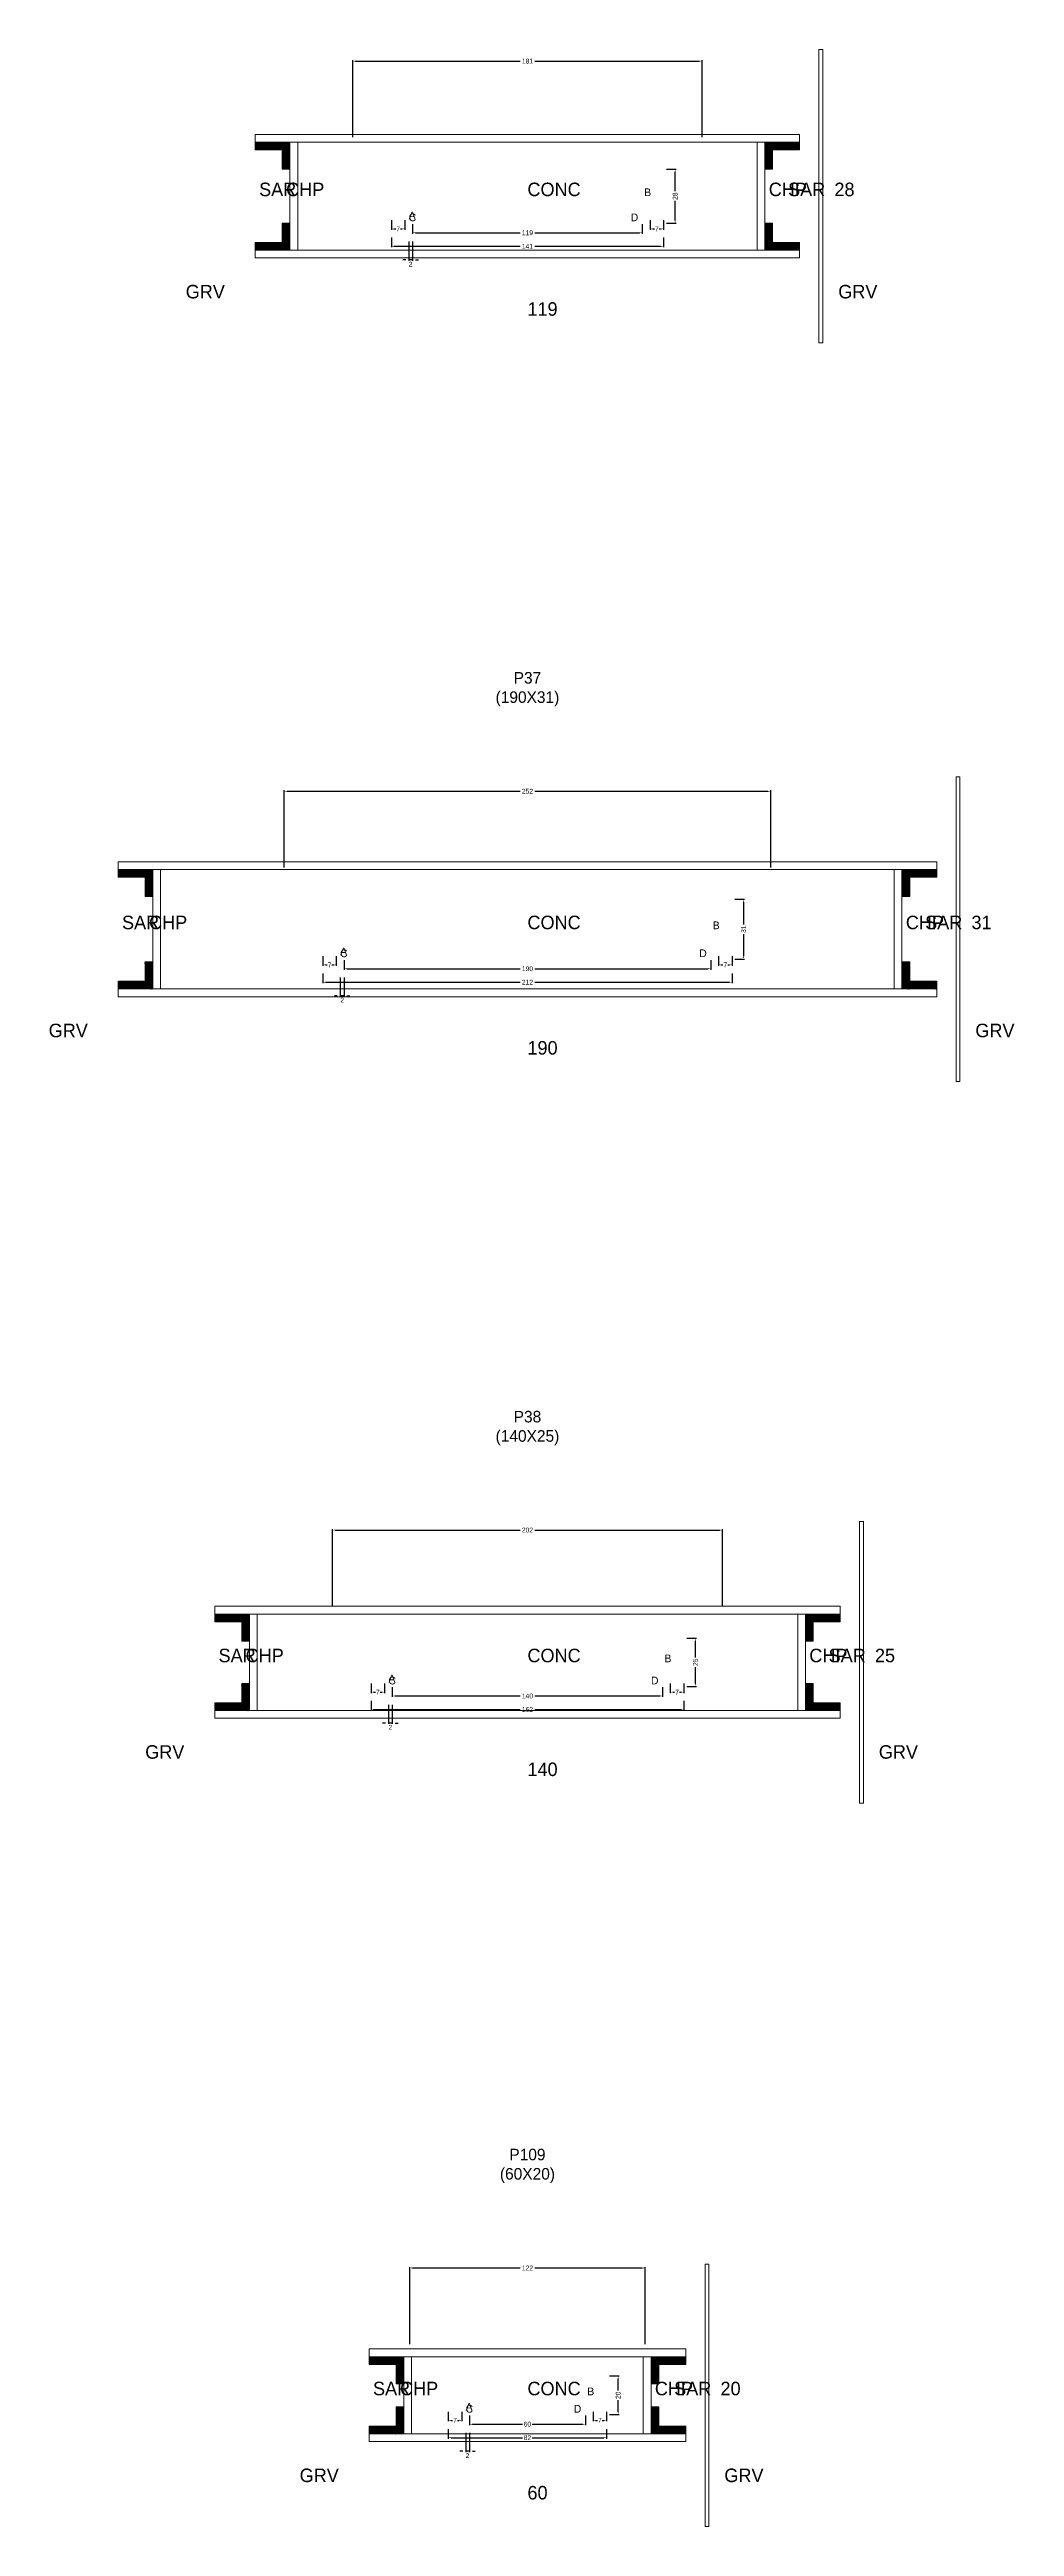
# Model space of a CAD drawing. Header units: centimetres. Extents: x -10500 to 4299, y -38766 to 295.
# Drawn here: x -248 to 252, y -14368 to -13084 of the extents above; entities that cross this region are included whole.
import ezdxf

# ---------------------------------------------------------------- set-up
doc = ezdxf.new("R2010")
doc.units = ezdxf.units.CM
for name, color, linetype in [('COTA', 241, 'Continuous'), ('Hachura', 251, 'Continuous'), ('NOMENCLATURA', 7, 'Continuous'), ('SARRAFO', 251, 'Continuous'), ('Texto Seção', 7, 'Continuous')]:
    doc.layers.add(name, color=color, linetype=linetype)
doc.dimstyles.new('cotax2', dxfattribs={"dimtxt": 2.5, "dimasz": 1.5, "dimexe": 0.5, "dimexo": 0.5, "dimgap": 0.5, "dimtad": 1, "dimcen": 2.5, "dimazin": 3, "dimtfac": 1, "dimtmove": 0, "dimatfit": 3})

# ---------------------------------------------------------------- blocks, each defined once
blk = doc.blocks.new('_CLOSEDFILLED')
at = {"color": 0, "linetype": 'BYBLOCK'}
blk.add_solid([(-1, 0.16), (0, 0), (-1, -0.16)], dxfattribs=at)
blk = doc.blocks.new('*D988')
for p, q in [((-70.5, -13181.5), (-70.5, -13186.5)), ((-69, -13186), (-3.75, -13186)), ((3.75, -13186), (69, -13186)), ((70.5, -13181.5), (70.5, -13186.5))]:
    blk.add_line(p, q)
at = {"layer": 'Defpoints'}
for p in [(-70.5, -13181), (-70.5, -13186), (70.5, -13181)]:
    blk.add_point(p, dxfattribs=at)
at = {"layer": 'COTA', "xscale": 1.5, "yscale": 1.5, "rotation": 180}
blk.add_blockref('_CLOSEDFILLED', (-70.5, -13186), dxfattribs=at)
at = {"layer": 'COTA', "xscale": 1.5, "yscale": 1.5}
blk.add_blockref('_CLOSEDFILLED', (70.5, -13186), dxfattribs=at)
at = {"layer": 'COTA', "insert": (0, -13186), "char_height": 2.5, "attachment_point": 5}
blk.add_mtext('141', dxfattribs=at)
blk = doc.blocks.new('*D989')
for p, q in [((-59.5, -13174.5), (-59.5, -13179.5)), ((-58, -13179), (-3.75, -13179)), ((3.75, -13179), (58, -13179)), ((59.5, -13174.5), (59.5, -13179.5))]:
    blk.add_line(p, q)
at = {"layer": 'Defpoints'}
for p in [(-59.5, -13174), (-59.5, -13179), (59.5, -13174)]:
    blk.add_point(p, dxfattribs=at)
at = {"layer": 'COTA', "xscale": 1.5, "yscale": 1.5, "rotation": 180}
blk.add_blockref('_CLOSEDFILLED', (-59.5, -13179), dxfattribs=at)
at = {"layer": 'COTA', "xscale": 1.5, "yscale": 1.5}
blk.add_blockref('_CLOSEDFILLED', (59.5, -13179), dxfattribs=at)
at = {"layer": 'COTA', "insert": (0, -13179), "char_height": 2.5, "attachment_point": 5}
blk.add_mtext('119', dxfattribs=at)
blk = doc.blocks.new('*D990')
for p, q in [((72, -13146), (77, -13146)), ((76.5, -13157.5), (76.5, -13147.5)), ((76.5, -13172.5), (76.5, -13162.5)), ((72, -13174), (77, -13174))]:
    blk.add_line(p, q)
at = {"layer": 'Defpoints'}
for p in [(71.5, -13146), (71.5, -13174), (76.5, -13174)]:
    blk.add_point(p, dxfattribs=at)
at = {"layer": 'COTA', "xscale": 1.5, "yscale": 1.5}
for p, rotation in [((76.5, -13146), 90), ((76.5, -13174), 270)]:
    blk.add_blockref('_CLOSEDFILLED', p, dxfattribs=dict(at, rotation=rotation))
at = {"layer": 'COTA', "insert": (76.5, -13160), "char_height": 2.5, "attachment_point": 5, "rotation": 90}
blk.add_mtext('28', dxfattribs=at)
blk = doc.blocks.new('*D991')
for p, q in [((-70.5, -13172.5), (-70.5, -13177.5)), ((-63.5, -13172.5), (-63.5, -13177.5)), ((-69, -13177), (-68.25, -13177)), ((-65.75, -13177), (-65, -13177))]:
    blk.add_line(p, q)
at = {"layer": 'Defpoints'}
for p in [(-70.5, -13172), (-63.5, -13172), (-70.5, -13177)]:
    blk.add_point(p, dxfattribs=at)
at = {"layer": 'COTA', "xscale": 1.5, "yscale": 1.5, "rotation": 180}
blk.add_blockref('_CLOSEDFILLED', (-70.5, -13177), dxfattribs=at)
at = {"layer": 'COTA', "xscale": 1.5, "yscale": 1.5}
blk.add_blockref('_CLOSEDFILLED', (-63.5, -13177), dxfattribs=at)
at = {"layer": 'COTA', "insert": (-67, -13177), "char_height": 2.5, "attachment_point": 5}
blk.add_mtext('7', dxfattribs=at)
blk = doc.blocks.new('*D992')
for p, q in [((63.5, -13172.5), (63.5, -13177.5)), ((70.5, -13172.5), (70.5, -13177.5)), ((65, -13177), (65.75, -13177)), ((68.25, -13177), (69, -13177))]:
    blk.add_line(p, q)
at = {"layer": 'Defpoints'}
for p in [(63.5, -13172), (70.5, -13172), (63.5, -13177)]:
    blk.add_point(p, dxfattribs=at)
at = {"layer": 'COTA', "xscale": 1.5, "yscale": 1.5, "rotation": 180}
blk.add_blockref('_CLOSEDFILLED', (63.5, -13177), dxfattribs=at)
at = {"layer": 'COTA', "xscale": 1.5, "yscale": 1.5}
blk.add_blockref('_CLOSEDFILLED', (70.5, -13177), dxfattribs=at)
at = {"layer": 'COTA', "insert": (67, -13177), "char_height": 2.5, "attachment_point": 5}
blk.add_mtext('7', dxfattribs=at)
blk = doc.blocks.new('*D993')
for p, q in [((-90.5, -13129.5), (-90.5, -13089.5)), ((-89, -13090), (-3.75, -13090)), ((3.75, -13090), (89, -13090)), ((90.5, -13129.5), (90.5, -13089.5))]:
    blk.add_line(p, q)
at = {"layer": 'Defpoints'}
for p in [(-90.5, -13090), (-90.5, -13130), (90.5, -13130)]:
    blk.add_point(p, dxfattribs=at)
at = {"layer": 'COTA', "xscale": 1.5, "yscale": 1.5, "rotation": 180}
blk.add_blockref('_CLOSEDFILLED', (-90.5, -13090), dxfattribs=at)
at = {"layer": 'COTA', "xscale": 1.5, "yscale": 1.5}
blk.add_blockref('_CLOSEDFILLED', (90.5, -13090), dxfattribs=at)
at = {"layer": 'COTA', "insert": (0, -13090), "char_height": 2.5, "attachment_point": 5}
blk.add_mtext('181', dxfattribs=at)
blk = doc.blocks.new('*D1014')
for p, q in [((-106, -13563), (-106, -13568)), ((-104.5, -13567.5), (-3.75, -13567.5)), ((3.75, -13567.5), (104.5, -13567.5)), ((106, -13563), (106, -13568))]:
    blk.add_line(p, q)
at = {"layer": 'Defpoints'}
for p in [(-106, -13562.5), (-106, -13567.5), (106, -13562.5)]:
    blk.add_point(p, dxfattribs=at)
at = {"layer": 'COTA', "xscale": 1.5, "yscale": 1.5, "rotation": 180}
blk.add_blockref('_CLOSEDFILLED', (-106, -13567.5), dxfattribs=at)
at = {"layer": 'COTA', "xscale": 1.5, "yscale": 1.5}
blk.add_blockref('_CLOSEDFILLED', (106, -13567.5), dxfattribs=at)
at = {"layer": 'COTA', "insert": (0, -13567.5), "char_height": 2.5, "attachment_point": 5}
blk.add_mtext('212', dxfattribs=at)
blk = doc.blocks.new('*D1015')
for p, q in [((-95, -13556), (-95, -13561)), ((95, -13556), (95, -13561)), ((-93.5, -13560.5), (-3.75, -13560.5)), ((3.75, -13560.5), (93.5, -13560.5))]:
    blk.add_line(p, q)
at = {"layer": 'Defpoints'}
for p in [(-95, -13555.5), (95, -13555.5), (-95, -13560.5)]:
    blk.add_point(p, dxfattribs=at)
at = {"layer": 'COTA', "xscale": 1.5, "yscale": 1.5, "rotation": 180}
blk.add_blockref('_CLOSEDFILLED', (-95, -13560.5), dxfattribs=at)
at = {"layer": 'COTA', "xscale": 1.5, "yscale": 1.5}
blk.add_blockref('_CLOSEDFILLED', (95, -13560.5), dxfattribs=at)
at = {"layer": 'COTA', "insert": (0, -13560.5), "char_height": 2.5, "attachment_point": 5}
blk.add_mtext('190', dxfattribs=at)
blk = doc.blocks.new('*D1016')
for p, q in [((107.5, -13524.5), (112.5, -13524.5)), ((112, -13537.5), (112, -13526)), ((112, -13554), (112, -13542.5)), ((107.5, -13555.5), (112.5, -13555.5))]:
    blk.add_line(p, q)
at = {"layer": 'Defpoints'}
for p in [(107, -13524.5), (107, -13555.5), (112, -13555.5)]:
    blk.add_point(p, dxfattribs=at)
at = {"layer": 'COTA', "xscale": 1.5, "yscale": 1.5}
for p, rotation in [((112, -13524.5), 90), ((112, -13555.5), 270)]:
    blk.add_blockref('_CLOSEDFILLED', p, dxfattribs=dict(at, rotation=rotation))
at = {"layer": 'COTA', "insert": (112, -13540), "char_height": 2.5, "attachment_point": 5, "rotation": 90}
blk.add_mtext('31', dxfattribs=at)
blk = doc.blocks.new('*D1017')
for p, q in [((-106, -13554), (-106, -13559)), ((-104.5, -13558.5), (-103.75, -13558.5)), ((-101.25, -13558.5), (-100.5, -13558.5)), ((-99, -13554), (-99, -13559))]:
    blk.add_line(p, q)
at = {"layer": 'Defpoints'}
for p in [(-106, -13553.5), (-106, -13558.5), (-99, -13553.5)]:
    blk.add_point(p, dxfattribs=at)
at = {"layer": 'COTA', "xscale": 1.5, "yscale": 1.5, "rotation": 180}
blk.add_blockref('_CLOSEDFILLED', (-106, -13558.5), dxfattribs=at)
at = {"layer": 'COTA', "xscale": 1.5, "yscale": 1.5}
blk.add_blockref('_CLOSEDFILLED', (-99, -13558.5), dxfattribs=at)
at = {"layer": 'COTA', "insert": (-102.5, -13558.5), "char_height": 2.5, "attachment_point": 5}
blk.add_mtext('7', dxfattribs=at)
blk = doc.blocks.new('*D1018')
for p, q in [((99, -13554), (99, -13559)), ((100.5, -13558.5), (101.25, -13558.5)), ((103.75, -13558.5), (104.5, -13558.5)), ((106, -13554), (106, -13559))]:
    blk.add_line(p, q)
at = {"layer": 'Defpoints'}
for p in [(99, -13553.5), (99, -13558.5), (106, -13553.5)]:
    blk.add_point(p, dxfattribs=at)
at = {"layer": 'COTA', "xscale": 1.5, "yscale": 1.5, "rotation": 180}
blk.add_blockref('_CLOSEDFILLED', (99, -13558.5), dxfattribs=at)
at = {"layer": 'COTA', "xscale": 1.5, "yscale": 1.5}
blk.add_blockref('_CLOSEDFILLED', (106, -13558.5), dxfattribs=at)
at = {"layer": 'COTA', "insert": (102.5, -13558.5), "char_height": 2.5, "attachment_point": 5}
blk.add_mtext('7', dxfattribs=at)
blk = doc.blocks.new('*D1019')
for p, q in [((-126, -13508), (-126, -13468)), ((-124.5, -13468.5), (-3.75, -13468.5)), ((3.75, -13468.5), (124.5, -13468.5)), ((126, -13508), (126, -13468))]:
    blk.add_line(p, q)
at = {"layer": 'Defpoints'}
for p in [(-126, -13468.5), (-126, -13508.5), (126, -13508.5)]:
    blk.add_point(p, dxfattribs=at)
at = {"layer": 'COTA', "xscale": 1.5, "yscale": 1.5, "rotation": 180}
blk.add_blockref('_CLOSEDFILLED', (-126, -13468.5), dxfattribs=at)
at = {"layer": 'COTA', "xscale": 1.5, "yscale": 1.5}
blk.add_blockref('_CLOSEDFILLED', (126, -13468.5), dxfattribs=at)
at = {"layer": 'COTA', "insert": (0, -13468.5), "char_height": 2.5, "attachment_point": 5}
blk.add_mtext('252', dxfattribs=at)
blk = doc.blocks.new('*D1040')
for p, q in [((-81, -13940), (-81, -13945)), ((81, -13940), (81, -13945)), ((-79.5, -13944.5), (-3.75, -13944.5)), ((3.75, -13944.5), (79.5, -13944.5))]:
    blk.add_line(p, q)
at = {"layer": 'Defpoints'}
for p in [(-81, -13939.5), (81, -13939.5), (-81, -13944.5)]:
    blk.add_point(p, dxfattribs=at)
at = {"layer": 'COTA', "xscale": 1.5, "yscale": 1.5, "rotation": 180}
blk.add_blockref('_CLOSEDFILLED', (-81, -13944.5), dxfattribs=at)
at = {"layer": 'COTA', "xscale": 1.5, "yscale": 1.5}
blk.add_blockref('_CLOSEDFILLED', (81, -13944.5), dxfattribs=at)
at = {"layer": 'COTA', "insert": (0, -13944.5), "char_height": 2.5, "attachment_point": 5}
blk.add_mtext('162', dxfattribs=at)
blk = doc.blocks.new('*D1041')
for p, q in [((-70, -13933), (-70, -13938)), ((-68.5, -13937.5), (-3.75, -13937.5)), ((3.75, -13937.5), (68.5, -13937.5)), ((70, -13933), (70, -13938))]:
    blk.add_line(p, q)
at = {"layer": 'Defpoints'}
for p in [(-70, -13932.5), (-70, -13937.5), (70, -13932.5)]:
    blk.add_point(p, dxfattribs=at)
at = {"layer": 'COTA', "xscale": 1.5, "yscale": 1.5, "rotation": 180}
blk.add_blockref('_CLOSEDFILLED', (-70, -13937.5), dxfattribs=at)
at = {"layer": 'COTA', "xscale": 1.5, "yscale": 1.5}
blk.add_blockref('_CLOSEDFILLED', (70, -13937.5), dxfattribs=at)
at = {"layer": 'COTA', "insert": (0, -13937.5), "char_height": 2.5, "attachment_point": 5}
blk.add_mtext('140', dxfattribs=at)
blk = doc.blocks.new('*D1042')
for p, q in [((82.5, -13907.5), (87.5, -13907.5)), ((87, -13917.5), (87, -13909)), ((87, -13931), (87, -13922.5)), ((82.5, -13932.5), (87.5, -13932.5))]:
    blk.add_line(p, q)
at = {"layer": 'Defpoints'}
for p in [(82, -13907.5), (82, -13932.5), (87, -13932.5)]:
    blk.add_point(p, dxfattribs=at)
at = {"layer": 'COTA', "xscale": 1.5, "yscale": 1.5}
for p, rotation in [((87, -13907.5), 90), ((87, -13932.5), 270)]:
    blk.add_blockref('_CLOSEDFILLED', p, dxfattribs=dict(at, rotation=rotation))
at = {"layer": 'COTA', "insert": (87, -13920), "char_height": 2.5, "attachment_point": 5, "rotation": 90}
blk.add_mtext('25', dxfattribs=at)
blk = doc.blocks.new('*D1043')
for p, q in [((-81, -13931), (-81, -13936)), ((-74, -13931), (-74, -13936)), ((-79.5, -13935.5), (-78.75, -13935.5)), ((-76.25, -13935.5), (-75.5, -13935.5))]:
    blk.add_line(p, q)
at = {"layer": 'Defpoints'}
for p in [(-81, -13930.5), (-74, -13930.5), (-81, -13935.5)]:
    blk.add_point(p, dxfattribs=at)
at = {"layer": 'COTA', "xscale": 1.5, "yscale": 1.5, "rotation": 180}
blk.add_blockref('_CLOSEDFILLED', (-81, -13935.5), dxfattribs=at)
at = {"layer": 'COTA', "xscale": 1.5, "yscale": 1.5}
blk.add_blockref('_CLOSEDFILLED', (-74, -13935.5), dxfattribs=at)
at = {"layer": 'COTA', "insert": (-77.5, -13935.5), "char_height": 2.5, "attachment_point": 5}
blk.add_mtext('7', dxfattribs=at)
blk = doc.blocks.new('*D1044')
for p, q in [((74, -13931), (74, -13936)), ((81, -13931), (81, -13936)), ((75.5, -13935.5), (76.25, -13935.5)), ((78.75, -13935.5), (79.5, -13935.5))]:
    blk.add_line(p, q)
at = {"layer": 'Defpoints'}
for p in [(74, -13930.5), (81, -13930.5), (74, -13935.5)]:
    blk.add_point(p, dxfattribs=at)
at = {"layer": 'COTA', "xscale": 1.5, "yscale": 1.5, "rotation": 180}
blk.add_blockref('_CLOSEDFILLED', (74, -13935.5), dxfattribs=at)
at = {"layer": 'COTA', "xscale": 1.5, "yscale": 1.5}
blk.add_blockref('_CLOSEDFILLED', (81, -13935.5), dxfattribs=at)
at = {"layer": 'COTA', "insert": (77.5, -13935.5), "char_height": 2.5, "attachment_point": 5}
blk.add_mtext('7', dxfattribs=at)
blk = doc.blocks.new('*D1045')
for p, q in [((-101, -13891), (-101, -13851)), ((-99.5, -13851.5), (-3.75, -13851.5)), ((3.75, -13851.5), (99.5, -13851.5)), ((101, -13891), (101, -13851))]:
    blk.add_line(p, q)
at = {"layer": 'Defpoints'}
for p in [(-101, -13851.5), (-101, -13891.5), (101, -13891.5)]:
    blk.add_point(p, dxfattribs=at)
at = {"layer": 'COTA', "xscale": 1.5, "yscale": 1.5, "rotation": 180}
blk.add_blockref('_CLOSEDFILLED', (-101, -13851.5), dxfattribs=at)
at = {"layer": 'COTA', "xscale": 1.5, "yscale": 1.5}
blk.add_blockref('_CLOSEDFILLED', (101, -13851.5), dxfattribs=at)
at = {"layer": 'COTA', "insert": (0, -13851.5), "char_height": 2.5, "attachment_point": 5}
blk.add_mtext('202', dxfattribs=at)
blk = doc.blocks.new('*D1066')
for p, q in [((-41, -14317.5), (-41, -14322.5)), ((-39.5, -14322), (-2.5, -14322)), ((2.5, -14322), (39.5, -14322)), ((41, -14317.5), (41, -14322.5))]:
    blk.add_line(p, q)
at = {"layer": 'Defpoints'}
for p in [(-41, -14317), (-41, -14322), (41, -14317)]:
    blk.add_point(p, dxfattribs=at)
at = {"layer": 'COTA', "xscale": 1.5, "yscale": 1.5, "rotation": 180}
blk.add_blockref('_CLOSEDFILLED', (-41, -14322), dxfattribs=at)
at = {"layer": 'COTA', "xscale": 1.5, "yscale": 1.5}
blk.add_blockref('_CLOSEDFILLED', (41, -14322), dxfattribs=at)
at = {"layer": 'COTA', "insert": (0, -14322), "char_height": 2.5, "attachment_point": 5}
blk.add_mtext('82', dxfattribs=at)
blk = doc.blocks.new('*D1067')
for p, q in [((-30, -14310.5), (-30, -14315.5)), ((-28.5, -14315), (-2.5, -14315)), ((2.5, -14315), (28.5, -14315)), ((30, -14310.5), (30, -14315.5))]:
    blk.add_line(p, q)
at = {"layer": 'Defpoints'}
for p in [(-30, -14310), (-30, -14315), (30, -14310)]:
    blk.add_point(p, dxfattribs=at)
at = {"layer": 'COTA', "xscale": 1.5, "yscale": 1.5, "rotation": 180}
blk.add_blockref('_CLOSEDFILLED', (-30, -14315), dxfattribs=at)
at = {"layer": 'COTA', "xscale": 1.5, "yscale": 1.5}
blk.add_blockref('_CLOSEDFILLED', (30, -14315), dxfattribs=at)
at = {"layer": 'COTA', "insert": (0, -14315), "char_height": 2.5, "attachment_point": 5}
blk.add_mtext('60', dxfattribs=at)
blk = doc.blocks.new('*D1068')
for p, q in [((42.5, -14290), (47.5, -14290)), ((47, -14297.5), (47, -14291.5)), ((47, -14308.5), (47, -14302.5)), ((42.5, -14310), (47.5, -14310))]:
    blk.add_line(p, q)
at = {"layer": 'Defpoints'}
for p in [(42, -14290), (42, -14310), (47, -14310)]:
    blk.add_point(p, dxfattribs=at)
at = {"layer": 'COTA', "xscale": 1.5, "yscale": 1.5}
for p, rotation in [((47, -14290), 90), ((47, -14310), 270)]:
    blk.add_blockref('_CLOSEDFILLED', p, dxfattribs=dict(at, rotation=rotation))
at = {"layer": 'COTA', "insert": (47, -14300), "char_height": 2.5, "attachment_point": 5, "rotation": 90}
blk.add_mtext('20', dxfattribs=at)
blk = doc.blocks.new('*D1069')
for p, q in [((-41, -14308.5), (-41, -14313.5)), ((-39.5, -14313), (-38.75, -14313)), ((-36.25, -14313), (-35.5, -14313)), ((-34, -14308.5), (-34, -14313.5))]:
    blk.add_line(p, q)
at = {"layer": 'Defpoints'}
for p in [(-41, -14308), (-41, -14313), (-34, -14308)]:
    blk.add_point(p, dxfattribs=at)
at = {"layer": 'COTA', "xscale": 1.5, "yscale": 1.5, "rotation": 180}
blk.add_blockref('_CLOSEDFILLED', (-41, -14313), dxfattribs=at)
at = {"layer": 'COTA', "xscale": 1.5, "yscale": 1.5}
blk.add_blockref('_CLOSEDFILLED', (-34, -14313), dxfattribs=at)
at = {"layer": 'COTA', "insert": (-37.5, -14313), "char_height": 2.5, "attachment_point": 5}
blk.add_mtext('7', dxfattribs=at)
blk = doc.blocks.new('*D1070')
for p, q in [((34, -14308.5), (34, -14313.5)), ((35.5, -14313), (36.25, -14313)), ((38.75, -14313), (39.5, -14313)), ((41, -14308.5), (41, -14313.5))]:
    blk.add_line(p, q)
at = {"layer": 'Defpoints'}
for p in [(34, -14308), (34, -14313), (41, -14308)]:
    blk.add_point(p, dxfattribs=at)
at = {"layer": 'COTA', "xscale": 1.5, "yscale": 1.5, "rotation": 180}
blk.add_blockref('_CLOSEDFILLED', (34, -14313), dxfattribs=at)
at = {"layer": 'COTA', "xscale": 1.5, "yscale": 1.5}
blk.add_blockref('_CLOSEDFILLED', (41, -14313), dxfattribs=at)
at = {"layer": 'COTA', "insert": (37.5, -14313), "char_height": 2.5, "attachment_point": 5}
blk.add_mtext('7', dxfattribs=at)
blk = doc.blocks.new('*D1071')
for p, q in [((-61, -14273.5), (-61, -14233.5)), ((-59.5, -14234), (-3.75, -14234)), ((3.75, -14234), (59.5, -14234)), ((61, -14273.5), (61, -14233.5))]:
    blk.add_line(p, q)
at = {"layer": 'Defpoints'}
for p in [(-61, -14234), (-61, -14274), (61, -14274)]:
    blk.add_point(p, dxfattribs=at)
at = {"layer": 'COTA', "xscale": 1.5, "yscale": 1.5, "rotation": 180}
blk.add_blockref('_CLOSEDFILLED', (-61, -14234), dxfattribs=at)
at = {"layer": 'COTA', "xscale": 1.5, "yscale": 1.5}
blk.add_blockref('_CLOSEDFILLED', (61, -14234), dxfattribs=at)
at = {"layer": 'COTA', "insert": (0, -14234), "char_height": 2.5, "attachment_point": 5}
blk.add_mtext('122', dxfattribs=at)

msp = doc.modelspace()

# ---------------------------------------------------------------- hatches: boundary and pattern name
at = {"layer": 'SARRAFO'}
h = msp.add_hatch(dxfattribs=at)
h.set_pattern_fill('SOLID', scale=2)
h.paths.add_polyline_path([(-141, -13136), (-127, -13136), (-127, -13132), (-141, -13132)])
h = msp.add_hatch(dxfattribs=at)
h.set_pattern_fill('SOLID', scale=2)
h.paths.add_polyline_path([(-127, -13146), (-123, -13146), (-123, -13132), (-127, -13132)])
h = msp.add_hatch(dxfattribs=at)
h.set_pattern_fill('SOLID', scale=2)
h.paths.add_polyline_path([(123, -13146), (127, -13146), (127, -13132), (123, -13132)])
h = msp.add_hatch(dxfattribs=at)
h.set_pattern_fill('SOLID', scale=2)
h.paths.add_polyline_path([(127, -13136), (141, -13136), (141, -13132), (127, -13132)])
h = msp.add_hatch(dxfattribs=at)
h.set_pattern_fill('SOLID', scale=2)
h.paths.add_polyline_path([(-141, -13188), (-127, -13188), (-127, -13184), (-141, -13184)])
h = msp.add_hatch(dxfattribs=at)
h.set_pattern_fill('SOLID', scale=2)
h.paths.add_polyline_path([(-127, -13188), (-123, -13188), (-123, -13174), (-127, -13174)])
h = msp.add_hatch(dxfattribs=at)
h.set_pattern_fill('SOLID', scale=2)
h.paths.add_polyline_path([(123, -13188), (127, -13188), (127, -13174), (123, -13174)])
h = msp.add_hatch(dxfattribs=at)
h.set_pattern_fill('SOLID', scale=2)
h.paths.add_polyline_path([(127, -13188), (141, -13188), (141, -13184), (127, -13184)])
h = msp.add_hatch(dxfattribs=at)
h.set_pattern_fill('SOLID', scale=2)
h.paths.add_polyline_path([(-212, -13513), (-198, -13513), (-198, -13509), (-212, -13509)])
h = msp.add_hatch(dxfattribs=at)
h.set_pattern_fill('SOLID', scale=2)
h.paths.add_polyline_path([(-198, -13523), (-194, -13523), (-194, -13509), (-198, -13509)])
h = msp.add_hatch(dxfattribs=at)
h.set_pattern_fill('SOLID', scale=2)
h.paths.add_polyline_path([(194, -13523), (198, -13523), (198, -13509), (194, -13509)])
h = msp.add_hatch(dxfattribs=at)
h.set_pattern_fill('SOLID', scale=2)
h.paths.add_polyline_path([(198, -13513), (212, -13513), (212, -13509), (198, -13509)])
h = msp.add_hatch(dxfattribs=at)
h.set_pattern_fill('SOLID', scale=2)
h.paths.add_polyline_path([(-198, -13571), (-194, -13571), (-194, -13557), (-198, -13557)])
h = msp.add_hatch(dxfattribs=at)
h.set_pattern_fill('SOLID', scale=2)
h.paths.add_polyline_path([(194, -13571), (198, -13571), (198, -13557), (194, -13557)])
h = msp.add_hatch(dxfattribs=at)
h.set_pattern_fill('SOLID', scale=2)
h.paths.add_polyline_path([(-212, -13571), (-198, -13571), (-198, -13567), (-212, -13567)])
h = msp.add_hatch(dxfattribs=at)
h.set_pattern_fill('SOLID', scale=2)
h.paths.add_polyline_path([(198, -13571), (212, -13571), (212, -13567), (198, -13567)])
h = msp.add_hatch(dxfattribs=at)
h.set_pattern_fill('SOLID', scale=2)
h.paths.add_polyline_path([(-162, -13899), (-148, -13899), (-148, -13895), (-162, -13895)])
h = msp.add_hatch(dxfattribs=at)
h.set_pattern_fill('SOLID', scale=2)
h.paths.add_polyline_path([(-148, -13909), (-144, -13909), (-144, -13895), (-148, -13895)])
h = msp.add_hatch(dxfattribs=at)
h.set_pattern_fill('SOLID', scale=2)
h.paths.add_polyline_path([(144, -13909), (148, -13909), (148, -13895), (144, -13895)])
h = msp.add_hatch(dxfattribs=at)
h.set_pattern_fill('SOLID', scale=2)
h.paths.add_polyline_path([(148, -13899), (162, -13899), (162, -13895), (148, -13895)])
h = msp.add_hatch(dxfattribs=at)
h.set_pattern_fill('SOLID', scale=2)
h.paths.add_polyline_path([(-148, -13945), (-144, -13945), (-144, -13931), (-148, -13931)])
h = msp.add_hatch(dxfattribs=at)
h.set_pattern_fill('SOLID', scale=2)
h.paths.add_polyline_path([(144, -13945), (148, -13945), (148, -13931), (144, -13931)])
h = msp.add_hatch(dxfattribs=at)
h.set_pattern_fill('SOLID', scale=2)
h.paths.add_polyline_path([(-162, -13945), (-148, -13945), (-148, -13941), (-162, -13941)])
h = msp.add_hatch(dxfattribs=at)
h.set_pattern_fill('SOLID', scale=2)
h.paths.add_polyline_path([(148, -13945), (162, -13945), (162, -13941), (148, -13941)])
h = msp.add_hatch(dxfattribs=at)
h.set_pattern_fill('SOLID', scale=2)
h.paths.add_polyline_path([(-82, -14284), (-68, -14284), (-68, -14280), (-82, -14280)])
h = msp.add_hatch(dxfattribs=at)
h.set_pattern_fill('SOLID', scale=2)
h.paths.add_polyline_path([(-68, -14294), (-64, -14294), (-64, -14280), (-68, -14280)])
h = msp.add_hatch(dxfattribs=at)
h.set_pattern_fill('SOLID', scale=2)
h.paths.add_polyline_path([(64, -14294), (68, -14294), (68, -14280), (64, -14280)])
h = msp.add_hatch(dxfattribs=at)
h.set_pattern_fill('SOLID', scale=2)
h.paths.add_polyline_path([(68, -14284), (82, -14284), (82, -14280), (68, -14280)])
h = msp.add_hatch(dxfattribs=at)
h.set_pattern_fill('SOLID', scale=2)
h.paths.add_polyline_path([(-82, -14320), (-68, -14320), (-68, -14316), (-82, -14316)])
h = msp.add_hatch(dxfattribs=at)
h.set_pattern_fill('SOLID', scale=2)
h.paths.add_polyline_path([(-68, -14320), (-64, -14320), (-64, -14306), (-68, -14306)])
h = msp.add_hatch(dxfattribs=at)
h.set_pattern_fill('SOLID', scale=2)
h.paths.add_polyline_path([(64, -14320), (68, -14320), (68, -14306), (64, -14306)])
h = msp.add_hatch(dxfattribs=at)
h.set_pattern_fill('SOLID', scale=2)
h.paths.add_polyline_path([(68, -14320), (82, -14320), (82, -14316), (68, -14316)])

# ---------------------------------------------------------------- linework, layer by layer
at = {"layer": 'Hachura', "lineweight": 13}
for points in [[(151, -13236), (153, -13236), (153, -13084), (151, -13084)], [(222, -13619), (224, -13619), (224, -13461), (222, -13461)], [(172, -13993), (174, -13993), (174, -13847), (172, -13847)], [(92, -14368), (94, -14368), (94, -14232), (92, -14232)]]:
    msp.add_lwpolyline(points, close=True, dxfattribs=at)
at = {"layer": 'Hachura', "lineweight": 18}
for points in [[(-141, -13132), (141, -13132), (141, -13128), (-141, -13128)], [(-123, -13188), (-119, -13188), (-119, -13132), (-123, -13132)], [(119, -13188), (123, -13188), (123, -13132), (119, -13132)], [(-141, -13192), (141, -13192), (141, -13188), (-141, -13188)], [(-212, -13509), (212, -13509), (212, -13505), (-212, -13505)], [(-194, -13571), (-190, -13571), (-190, -13509), (-194, -13509)], [(190, -13571), (194, -13571), (194, -13509), (190, -13509)], [(-212, -13575), (212, -13575), (212, -13571), (-212, -13571)], [(-162, -13895), (162, -13895), (162, -13891), (-162, -13891)], [(-144, -13945), (-140, -13945), (-140, -13895), (-144, -13895)], [(140, -13945), (144, -13945), (144, -13895), (140, -13895)], [(-162, -13949), (162, -13949), (162, -13945), (-162, -13945)], [(-82, -14280), (82, -14280), (82, -14276), (-82, -14276)], [(-64, -14320), (-60, -14320), (-60, -14280), (-64, -14280)], [(60, -14320), (64, -14320), (64, -14280), (60, -14280)], [(-82, -14324), (82, -14324), (82, -14320), (-82, -14320)]]:
    msp.add_lwpolyline(points, close=True, dxfattribs=at)
at = {"layer": 'SARRAFO', "lineweight": 13}
for points in [[(-141, -13136), (-127, -13136), (-127, -13132), (-141, -13132)], [(-127, -13146), (-123, -13146), (-123, -13132), (-127, -13132)], [(123, -13146), (127, -13146), (127, -13132), (123, -13132)], [(127, -13136), (141, -13136), (141, -13132), (127, -13132)], [(-141, -13188), (-127, -13188), (-127, -13184), (-141, -13184)], [(-127, -13188), (-123, -13188), (-123, -13174), (-127, -13174)], [(123, -13188), (127, -13188), (127, -13174), (123, -13174)], [(127, -13188), (141, -13188), (141, -13184), (127, -13184)], [(-212, -13513), (-198, -13513), (-198, -13509), (-212, -13509)], [(-198, -13523), (-194, -13523), (-194, -13509), (-198, -13509)], [(194, -13523), (198, -13523), (198, -13509), (194, -13509)], [(198, -13513), (212, -13513), (212, -13509), (198, -13509)], [(-198, -13571), (-194, -13571), (-194, -13557), (-198, -13557)], [(194, -13571), (198, -13571), (198, -13557), (194, -13557)], [(-212, -13571), (-198, -13571), (-198, -13567), (-212, -13567)], [(198, -13571), (212, -13571), (212, -13567), (198, -13567)], [(-162, -13899), (-148, -13899), (-148, -13895), (-162, -13895)], [(-148, -13909), (-144, -13909), (-144, -13895), (-148, -13895)], [(144, -13909), (148, -13909), (148, -13895), (144, -13895)], [(148, -13899), (162, -13899), (162, -13895), (148, -13895)], [(-148, -13945), (-144, -13945), (-144, -13931), (-148, -13931)], [(144, -13945), (148, -13945), (148, -13931), (144, -13931)], [(-162, -13945), (-148, -13945), (-148, -13941), (-162, -13941)], [(148, -13945), (162, -13945), (162, -13941), (148, -13941)], [(-82, -14284), (-68, -14284), (-68, -14280), (-82, -14280)], [(-68, -14294), (-64, -14294), (-64, -14280), (-68, -14280)], [(64, -14294), (68, -14294), (68, -14280), (64, -14280)], [(68, -14284), (82, -14284), (82, -14280), (68, -14280)], [(-82, -14320), (-68, -14320), (-68, -14316), (-82, -14316)], [(-68, -14320), (-64, -14320), (-64, -14306), (-68, -14306)], [(64, -14320), (68, -14320), (68, -14306), (64, -14306)], [(68, -14320), (82, -14320), (82, -14316), (68, -14316)]]:
    msp.add_lwpolyline(points, close=True, dxfattribs=at)

# ---------------------------------------------------------------- texts
at = {"layer": 'NOMENCLATURA'}
for s, p in [('B', (60.5, -13160)), ('A', (-61.5, -13172)), ('C', (-61.5, -13173)), ('D', (53.5, -13173)), ('B', (96, -13540)), ('A', (-97, -13553.5)), ('C', (-97, -13554.5)), ('D', (89, -13554.5)), ('B', (71, -13920)), ('A', (-72, -13930.5)), ('C', (-72, -13931.5)), ('D', (64, -13931.5)), ('B', (31, -14300)), ('A', (-32, -14308)), ('C', (-32, -14309)), ('D', (24, -14309))]:
    msp.add_text(s, height=4, dxfattribs=at).set_placement(p)
at = {"layer": 'NOMENCLATURA', "char_height": 6, "attachment_point": 8}
for s, insert in [('P37\\P(190X31)', (0, -13424.5)), ('P38\\P(140X25)', (0, -13807.5)), ('P109\\P(60X20)', (0, -14190))]:
    msp.add_mtext(s, dxfattribs=dict(at, insert=insert))
at = {"layer": 'Texto Seção'}
for s, p in [('SAR', (-139, -13160)), ('CHP', (-125, -13160)), ('CONC', (0, -13160)), ('CHP', (125, -13160)), ('SAR', (135, -13160)), ('28', (159, -13160)), ('GRV', (-177, -13213)), ('GRV', (161, -13213)), ('119', (0, -13222)), ('SAR', (-210, -13540)), ('CHP', (-196, -13540)), ('CONC', (0, -13540)), ('CHP', (196, -13540)), ('SAR', (206, -13540)), ('31', (230, -13540)), ('GRV', (-248, -13596)), ('GRV', (232, -13596)), ('190', (0, -13605)), ('SAR', (-160, -13920)), ('CHP', (-146, -13920)), ('CONC', (0, -13920)), ('CHP', (146, -13920)), ('SAR', (156, -13920)), ('25', (180, -13920)), ('GRV', (-198, -13970)), ('GRV', (182, -13970)), ('140', (0, -13979)), ('SAR', (-80, -14300)), ('CHP', (-66, -14300)), ('CONC', (0, -14300)), ('CHP', (66, -14300)), ('SAR', (76, -14300)), ('20', (100, -14300)), ('GRV', (-118, -14345)), ('GRV', (102, -14345)), ('60', (0, -14354))]:
    msp.add_text(s, height=7, dxfattribs=at).set_placement(p)

# ---------------------------------------------------------------- dimensions: what is measured, and where the dimension line sits
at = {"layer": 'COTA'}
for base, p1, p2, picture, middle in [((-90.5, -13090), (-90.5, -13130), (90.5, -13130), '*D993', (0, -13090)), ((-70.5, -13177), (-70.5, -13172), (-63.5, -13172), '*D991', (-67, -13177)), ((63.5, -13177), (63.5, -13172), (70.5, -13172), '*D992', (67, -13177)), ((-70.5, -13186), (-70.5, -13181), (70.5, -13181), '*D988', (0, -13186)), ((-59.5, -13179), (-59.5, -13174), (59.5, -13174), '*D989', (0, -13179)), ((-126, -13468.5), (-126, -13508.5), (126, -13508.5), '*D1019', (0, -13468.5)), ((-106, -13558.5), (-106, -13553.5), (-99, -13553.5), '*D1017', (-102.5, -13558.5)), ((-95, -13560.5), (-95, -13555.5), (95, -13555.5), '*D1015', (0, -13560.5)), ((99, -13558.5), (99, -13553.5), (106, -13553.5), '*D1018', (102.5, -13558.5)), ((-106, -13567.5), (-106, -13562.5), (106, -13562.5), '*D1014', (0, -13567.5)), ((-101, -13851.5), (-101, -13891.5), (101, -13891.5), '*D1045', (0, -13851.5)), ((-81, -13935.5), (-81, -13930.5), (-74, -13930.5), '*D1043', (-77.5, -13935.5)), ((74, -13935.5), (74, -13930.5), (81, -13930.5), '*D1044', (77.5, -13935.5)), ((-81, -13944.5), (-81, -13939.5), (81, -13939.5), '*D1040', (0, -13944.5)), ((-70, -13937.5), (-70, -13932.5), (70, -13932.5), '*D1041', (0, -13937.5)), ((-61, -14234), (-61, -14274), (61, -14274), '*D1071', (0, -14234)), ((-41, -14313), (-41, -14308), (-34, -14308), '*D1069', (-37.5, -14313)), ((-30, -14315), (-30, -14310), (30, -14310), '*D1067', (0, -14315)), ((34, -14313), (34, -14308), (41, -14308), '*D1070', (37.5, -14313)), ((-41, -14322), (-41, -14317), (41, -14317), '*D1066', (0, -14322))]:
    dim = msp.add_linear_dim(base=base, p1=p1, p2=p2, dimstyle='cotax2', dxfattribs=at)
    dim.commit()
    dim.dimension.update_dxf_attribs({"geometry": picture, "text_midpoint": middle})
for base, p1, p2, picture, middle in [((76.5, -13174), (71.5, -13174), (71.5, -13146), '*D990', (76.5, -13160)), ((112, -13555.5), (107, -13555.5), (107, -13524.5), '*D1016', (112, -13540)), ((87, -13932.5), (82, -13932.5), (82, -13907.5), '*D1042', (87, -13920)), ((47, -14310), (42, -14310), (42, -14290), '*D1068', (47, -14300))]:
    dim = msp.add_linear_dim(base=base, p1=p1, p2=p2, angle=90, dimstyle='cotax2', dxfattribs=at)
    dim.commit()
    dim.dimension.update_dxf_attribs({"geometry": picture, "text_midpoint": middle})
for base, p1, p2 in [((-59.5, -13193), (-59.5, -13183), (-61.5, -13183)), ((-95, -13574.5), (-95, -13564.5), (-97, -13564.5)), ((-70, -13951.5), (-70, -13941.5), (-72, -13941.5)), ((-30, -14329), (-30, -14319), (-32, -14319))]:
    msp.add_linear_dim(base=base, p1=p1, p2=p2, dimstyle='cotax2', dxfattribs=at).render()

doc.saveas('drawing.dxf')
